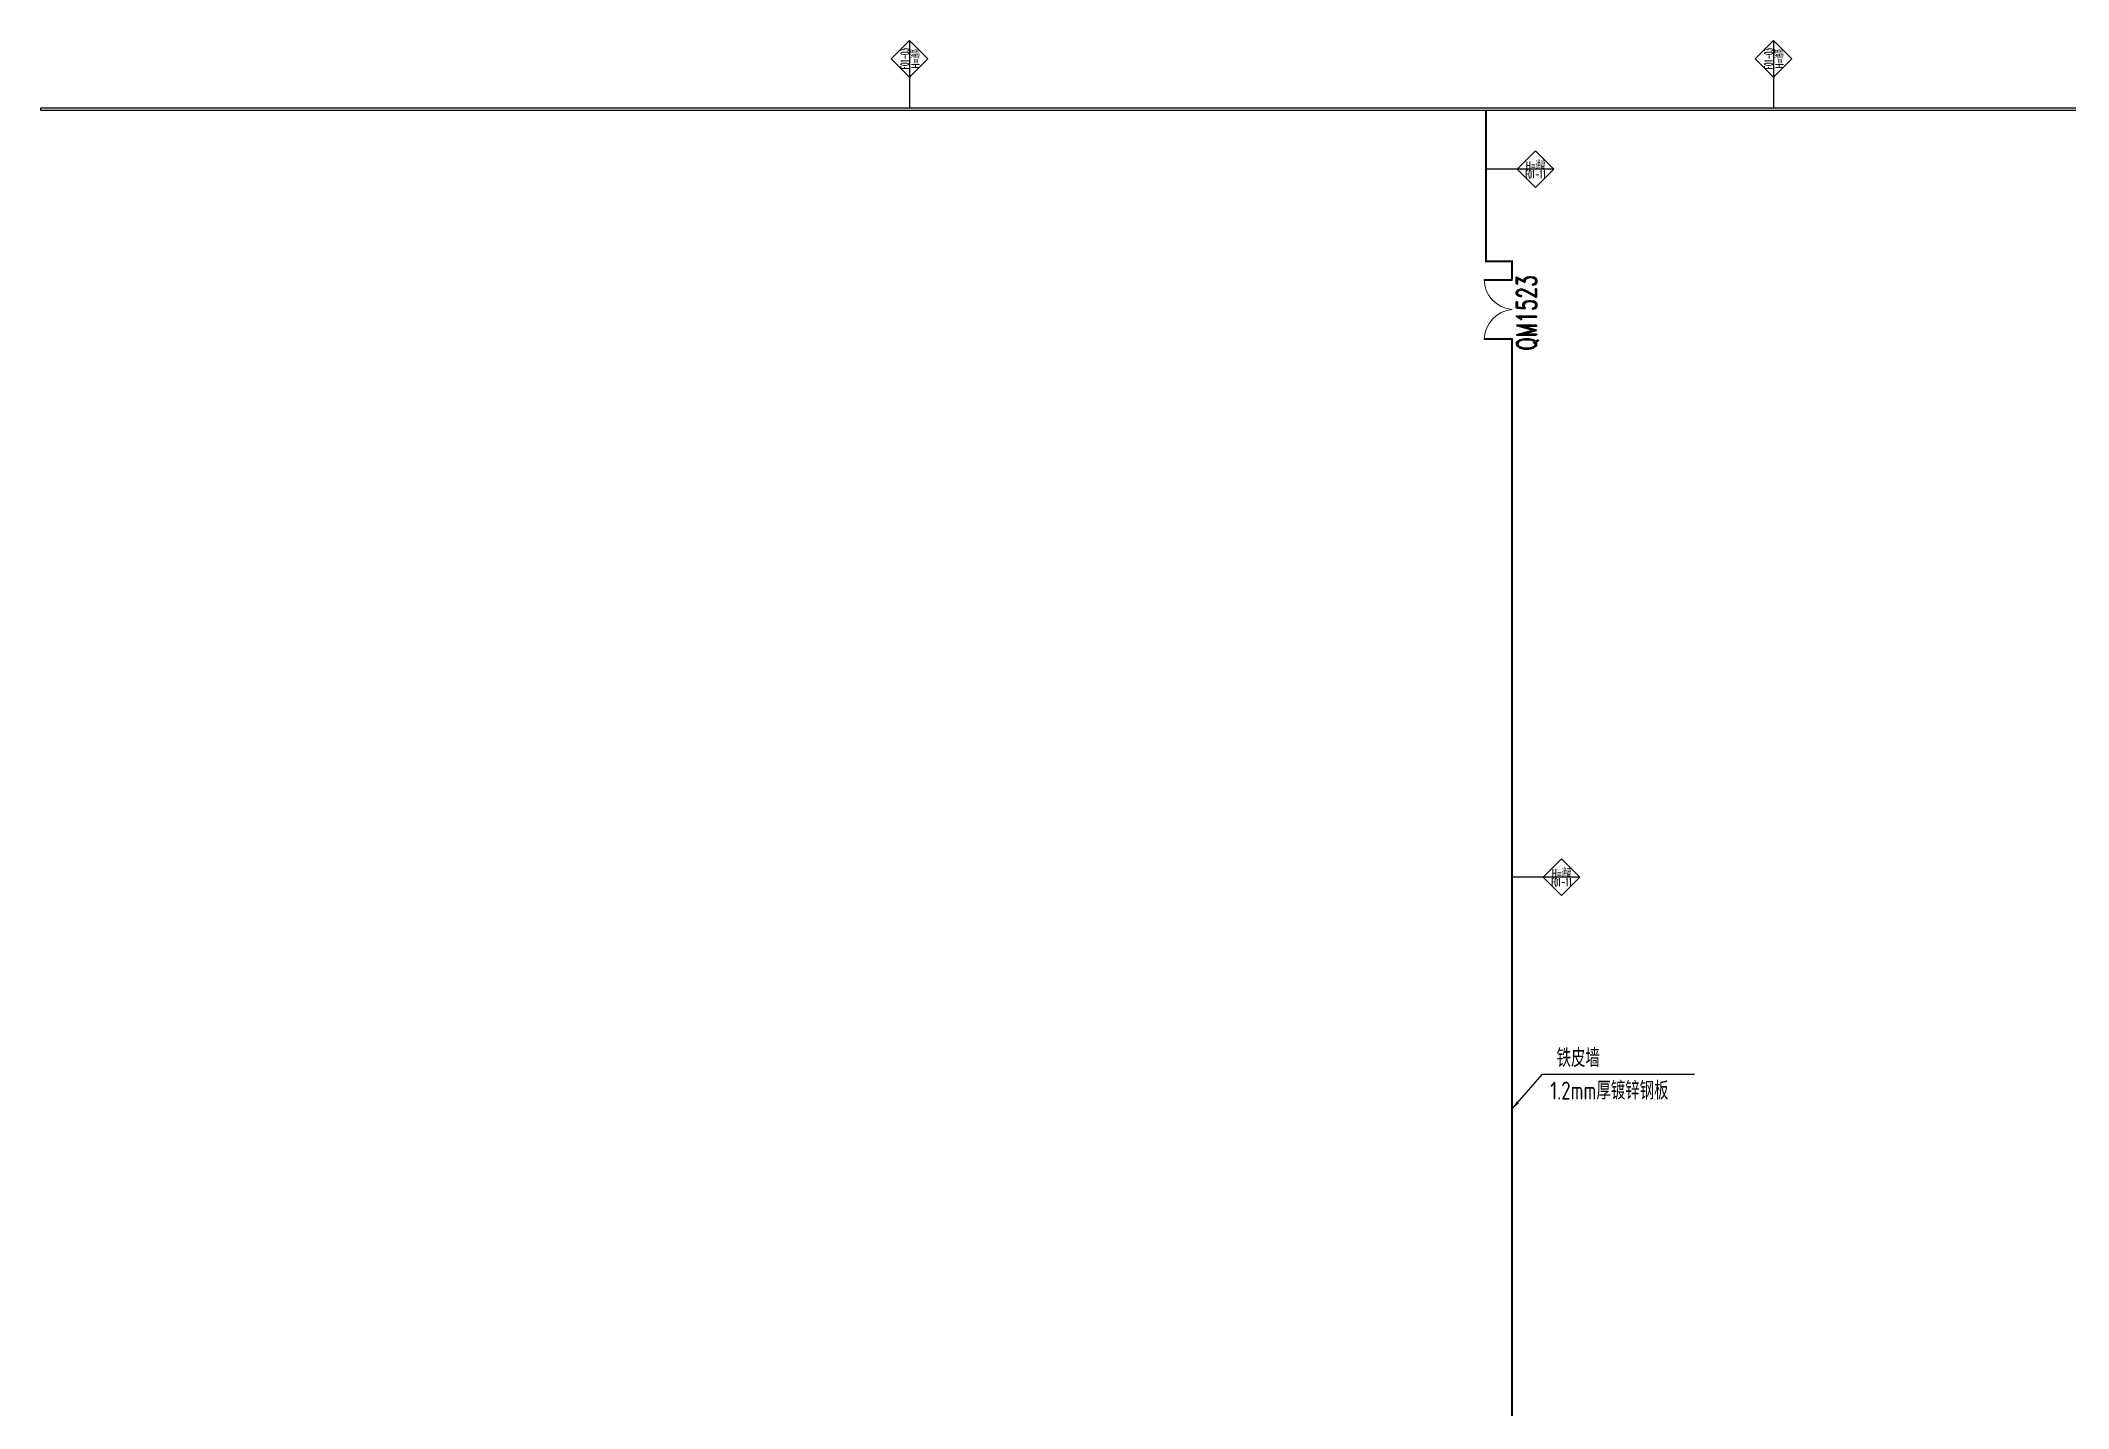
# Model space of a CAD drawing. Header units: millimetres. Extents: x 200 to 469217, y 140 to 158400.
# Drawn here: x 71850 to 122529, y 79325 to 113519 of the extents above; entities that cross this region are included whole.
import ezdxf
from ezdxf.enums import TextEntityAlignment as Align

# ---------------------------------------------------------------- set-up
doc = ezdxf.new("R2010")
doc.units = ezdxf.units.MM
for name, color, linetype in [('0-A-标注', 53, 'Continuous'), ('K-CEIL-DIV-Ceiling to Roof', 210, 'Continuous'), ('K-PART-TEXT', 4, 'Continuous'), ('K-PART-WALL-50mm-非抗', 130, 'Continuous')]:
    doc.layers.add(name, color=color, linetype=linetype)
doc.layers.add('A-DOOR-IDEN', color=53, linetype='Continuous', lineweight=9)
doc.layers.add('K-PART-DOOR', color=53, linetype='Continuous', lineweight=18)
doc.styles.add('EDRI-COM', font='tssdeng.shx', dxfattribs={"width": 0.8, "bigfont": 'hztxt.shx'})
doc.styles.add('RomanD_1', font='romand__.ttf', dxfattribs={"width": 0.7, "height": 500})
doc.styles.add('Romans', font='romans.shx', dxfattribs={"width": 0.8, "bigfont": 'gbhzfs.shx'})
doc.dimstyles.new('MW_DIM_TICK_035_150', dxfattribs={"dimscale": 150, "dimtxt": 3, "dimasz": 1.5, "dimexe": 1.6, "dimexo": 0.825, "dimgap": 1, "dimtad": 1, "dimdec": 0, "dimzin": 12, "dimdsep": 46, "dimtxsty": 'EDRI-COM', "dimblk": 'ARCHTICK', "dimcen": 1, "dimclrd": 256, "dimclre": 256, "dimclrt": 256, "dimadec": 0, "dimazin": 3, "dimtfac": 1, "dimtdec": 0, "dimtix": 1, "dimtmove": 2, "dimatfit": 1, "dimfxl": 1.25, "dimtolj": 1, "dimtzin": 0, "dimlwd": -1, "dimlwe": -1, "dimarcsym": 1})

# ---------------------------------------------------------------- blocks, each defined once
blk = doc.blocks.new('1523')
blk.add_lwpolyline([(19448, 117148), (19448, 116448, -0.37346), (18698, 117148, -0.387008), (17948, 116448), (17948, 117148)], format="xyb")
for points in [[(17976, 117148), (17948, 117148)], [(17976, 117148), (17976, 116452)], [(19420, 117148), (19420, 116452)], [(19420, 117148), (19448, 117148)]]:
    blk.add_lwpolyline(points)
blk = doc.blocks.new('2AHC-3.1')
for points in [[(0, 458), (-458, 0), (0, -458), (458, 0), (0, 458)], [(-458, 0), (458, 0)], [(458, 0), (1236, 0)]]:
    blk.add_lwpolyline(points)
at = {"ltscale": 0.7, "style": 'Romans', "width": 0.6}
for tag, p in [('2AHC', (-7, 123)), ('H3.1', (-7, -121))]:
    blk.add_attdef(tag, text='', height=200, dxfattribs=at).set_placement(p, align=Align.MIDDLE)
blk = doc.blocks.new('_ArchTick')
at = {"color": 0, "linetype": 'ByBlock', "const_width": 0.4}
blk.add_lwpolyline([(-0.5, -0.5), (0.5, 0.5)], dxfattribs=at)

msp = doc.modelspace()

# ---------------------------------------------------------------- linework, layer by layer
at = {"layer": 'K-CEIL-DIV-Ceiling to Roof', "const_width": 50}
for points in [[(107975, 111775), (107975, 108625)], [(108625, 107547), (108625, 108000), (107975, 108000), (107975, 108625)], [(108625, 106075), (108625, 52322)]]:
    msp.add_lwpolyline(points, dxfattribs=at)
at = {"layer": 'K-PART-WALL-50mm-非抗'}
msp.add_lwpolyline([(71850, 111775), (125775, 111775), (125775, 111825), (71850, 111825)], close=True, dxfattribs=at)

# ---------------------------------------------------------------- block references
at = {"layer": '0-A-标注'}
ref = msp.add_blockref('2AHC-3.1', (93570, 113061), dxfattribs=dict(at, xscale=-1.000000000000003, rotation=90))
ref.add_attrib('H3.1', 'H=通高', dxfattribs={"layer": '0', "ltscale": 0.7, "height": 200, "rotation": 90, "style": 'Romans', "width": 0.6}).set_placement((93691, 113067), align=Align.MIDDLE)
ref.add_attrib('2AHC', 'F01-03', dxfattribs={"layer": '0', "ltscale": 0.7, "height": 200, "rotation": 90, "style": 'Romans', "width": 0.4}).set_placement((93447, 113067), align=Align.MIDDLE)
ref = msp.add_blockref('2AHC-3.1', (115160, 113061), dxfattribs=dict(at, xscale=-1.000000000000003, rotation=90))
ref.add_attrib('H3.1', 'H=通高', dxfattribs={"layer": '0', "ltscale": 0.7, "height": 200, "rotation": 90, "style": 'Romans', "width": 0.6}).set_placement((115281, 113067), align=Align.MIDDLE)
ref.add_attrib('2AHC', 'F01-03', dxfattribs={"layer": '0', "ltscale": 0.7, "height": 200, "rotation": 90, "style": 'Romans', "width": 0.4}).set_placement((115037, 113067), align=Align.MIDDLE)
ref = msp.add_blockref('2AHC-3.1', (109211, 110300), dxfattribs=dict(at, rotation=180))
ref.add_attrib('H3.1', 'H=通高', dxfattribs={"layer": '0', "ltscale": 0.7, "height": 200, "style": 'Romans', "width": 0.6}).set_placement((109217, 110421), align=Align.MIDDLE)
ref.add_attrib('2AHC', 'F01-11', dxfattribs={"layer": '0', "ltscale": 0.7, "height": 200, "style": 'Romans', "width": 0.4}).set_placement((109217, 110177), align=Align.MIDDLE)
ref = msp.add_blockref('2AHC-3.1', (109861, 92607), dxfattribs=dict(at, rotation=180))
ref.add_attrib('H3.1', 'H=通高', dxfattribs={"layer": '0', "ltscale": 0.7, "height": 200, "style": 'Romans', "width": 0.6}).set_placement((109867, 92728), align=Align.MIDDLE)
ref.add_attrib('2AHC', 'F01-11', dxfattribs={"layer": '0', "ltscale": 0.7, "height": 200, "style": 'Romans', "width": 0.4}).set_placement((109867, 92483), align=Align.MIDDLE)
at = {"layer": 'K-PART-DOOR', "linetype": 'ByBlock', "rotation": 270}
msp.add_blockref('1523', (-8523, 125495), dxfattribs=at)

# ---------------------------------------------------------------- texts
at = {"layer": 'A-DOOR-IDEN', "insert": (108739, 105771), "char_height": 500, "width": 2637.55, "attachment_point": 1, "rotation": 90, "style": 'RomanD_1'}
msp.add_mtext('QM1523', dxfattribs=at)
at = {"layer": 'K-PART-TEXT', "style": 'EDRI-COM', "width": 0.8}
for s, p in [('铁皮墙', (109738, 87860)), ('1.2mm厚镀锌钢板', (109580, 87046))]:
    msp.add_text(s, height=450, dxfattribs=at).set_placement(p)

# ---------------------------------------------------------------- leaders
at = {"layer": 'K-PART-TEXT'}
msp.add_leader([(108625, 86811), (109382, 87683), (113185, 87683)], dimstyle='MW_DIM_TICK_035_150', override={"dimgap": 1, "dimtad": 1}, dxfattribs=at)

doc.saveas('drawing.dxf')
